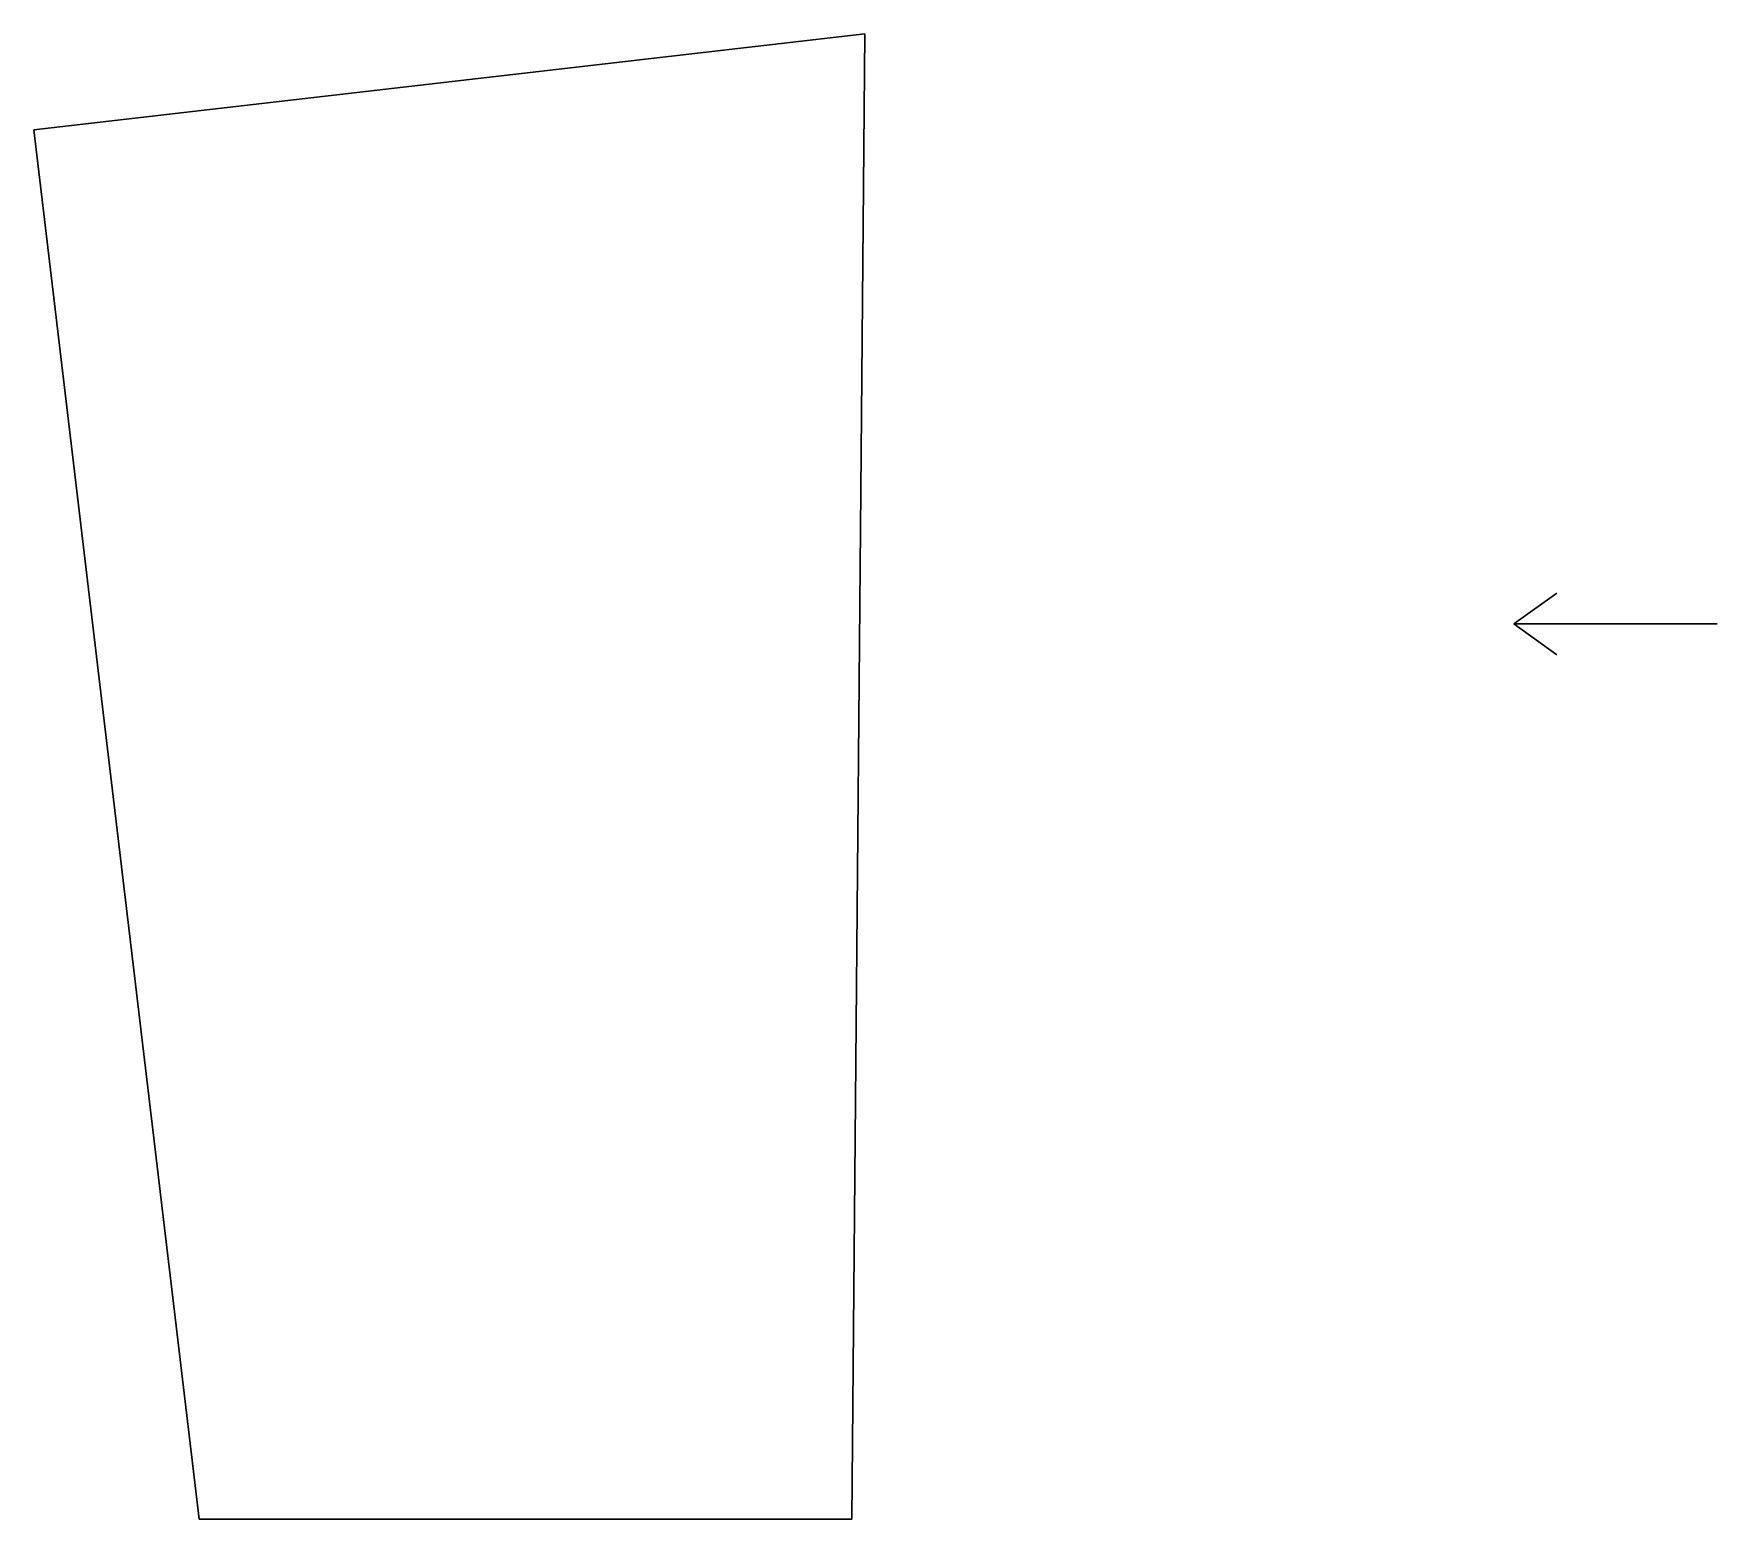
# Model space of a CAD drawing. Header units: millimetres. Extents: x 183967 to 694302, y -13937 to 57963.
# Drawn here: x 228438 to 266099, y 5850 to 39098 of the extents above; entities that cross this region are included whole.
import ezdxf

# ---------------------------------------------------------------- set-up
doc = ezdxf.new("R2010")
doc.units = ezdxf.units.MM
doc.header["$MEASUREMENT"] = 0

msp = doc.modelspace()

# ---------------------------------------------------------------- linework, layer by layer
at = {"color": 5, "lineweight": 30}
for p, q in [((228438, 36944), (247029, 39098)), ((246740, 5850), (247029, 39098)), ((232140, 5850), (228438, 36944)), ((261546, 25889), (262509, 26579)), ((266099, 25889), (261546, 25889)), ((261546, 25889), (262509, 25199)), ((232140, 5850), (246740, 5850))]:
    msp.add_line(p, q, dxfattribs=at)

doc.saveas('drawing.dxf')
